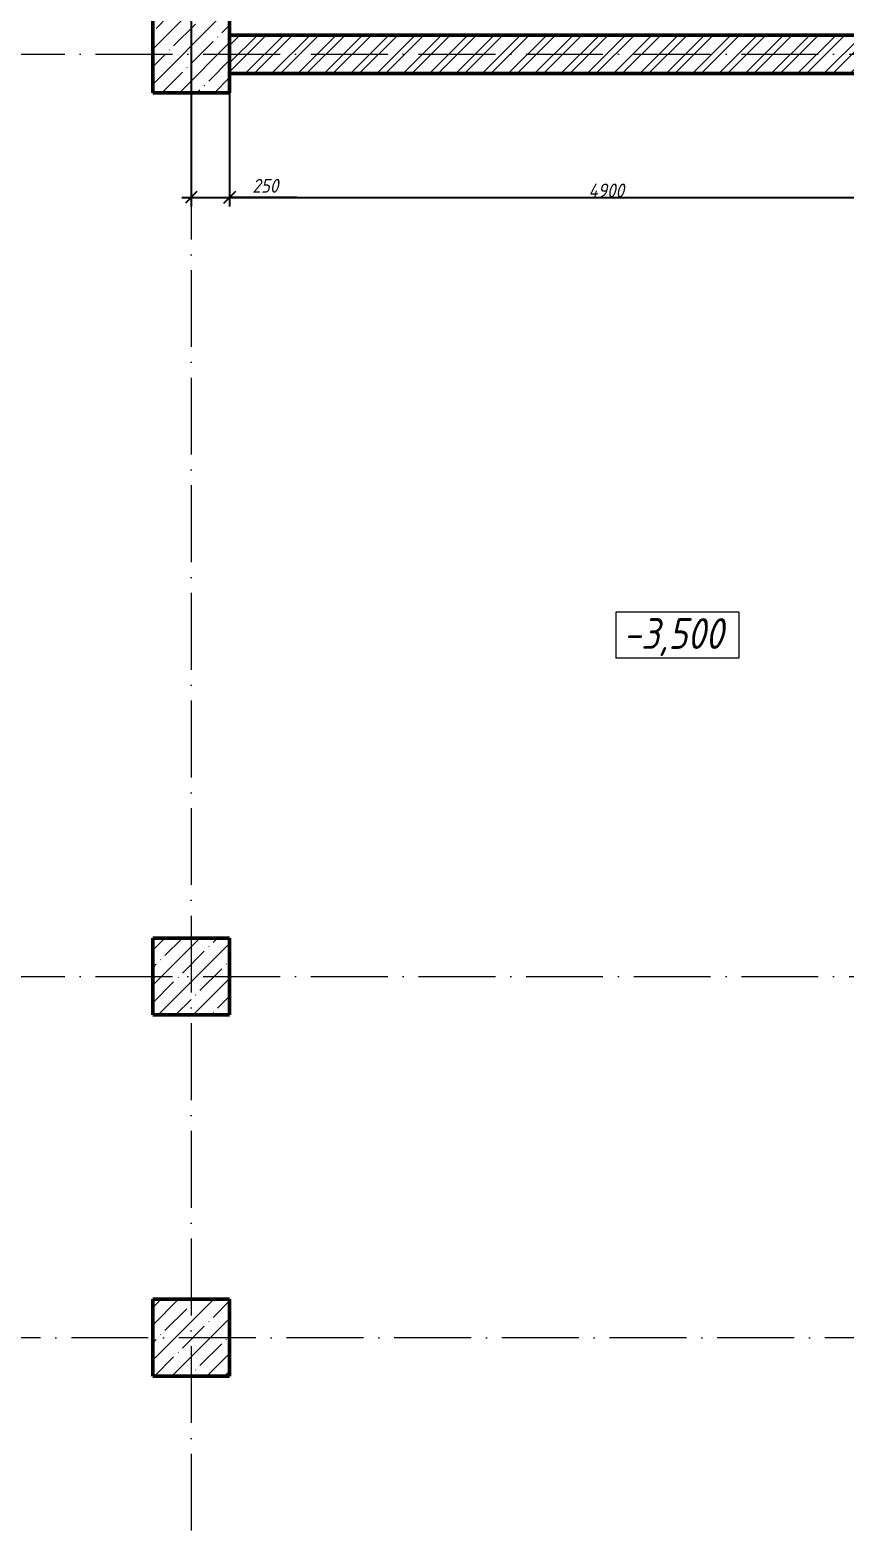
# Model space of a CAD drawing. Header units: millimetres. Extents: x -356862 to 418287, y 0 to 839748.
# Drawn here: x -274049 to -268750, y 474058 to 483854 of the extents above; entities that cross this region are included whole.
import ezdxf

# ---------------------------------------------------------------- set-up
doc = ezdxf.new("R2010")
doc.units = ezdxf.units.MM
doc.linetypes.add('50_200_ШТРИХ_1Т_ш5_п1_п1_', pattern=[700, 500, -100, 0, -100])
for name, color, linetype, lineweight in [('A-____-____-DIMS', 7, 'Continuous', 9), ('A-WALL-____-MCUT-2', 7, 'Continuous', 50), ('G-____-____-DIMS', 7, 'Continuous', 9), ('S-COLS-____-MCUT', 7, 'Continuous', 50), ('S-COLS-____-OTLN', 7, 'Continuous', 9), ('S-GRID-____-OTLN-1', 7, '50_200_ШТРИХ_1Т_ш5_п1_п1_', 9)]:
    doc.layers.add(name, color=color, linetype=linetype, lineweight=lineweight)
doc.layers.add('A-WALL-____-PATT-2', color=7, linetype='Continuous', lineweight=9, true_color=0x787878)
doc.styles.add('ISOCPEUR_I_2', font='isocpeui.ttf', dxfattribs={"width": 0.85, "height": 2.3})
doc.styles.add('ISOCPEUR_I_7', font='isocpeui.ttf', dxfattribs={"width": 0.9, "height": 90})
doc.dimstyles.new('ISO-1_8_0_9К_СРЕДНИЙ_Кладочные', dxfattribs={"dimscale": 304.8, "dimtxt": 89.638306, "dimasz": 0.246063, "dimexe": 0.19685, "dimexo": 0, "dimgap": 0, "dimtad": 1, "dimdec": 3, "dimrnd": 0.001, "dimdsep": 46, "dimtxsty": 'ISOCPEUR_I_7', "dimblk1": 'OBLIQUE', "dimblk2": 'OBLIQUE', "dimsah": 1, "dimcen": 0.09, "dimdle": 0.19685, "dimazin": 0, "dimtfac": 1, "dimtdec": 4, "dimtix": 1, "dimtmove": 2, "dimatfit": 3, "dimfxl": 1, "dimtvp": 1, "dimtolj": 1, "dimtzin": 0, "dimarcsym": 2})
doc.dimstyles.new('ISO-1_8_0_9К_СРЕДНИЙ_Кладочные_2', dxfattribs={"dimscale": 304.8, "dimtxt": 89.638306, "dimasz": 0.246063, "dimexe": 0.19685, "dimexo": 0, "dimgap": 0, "dimtad": 1, "dimdec": 3, "dimrnd": 0.001, "dimdsep": 46, "dimtxsty": 'ISOCPEUR_I_7', "dimblk1": 'OBLIQUE', "dimblk2": 'OBLIQUE', "dimsah": 1, "dimcen": 0.09, "dimdle": 0.19685, "dimazin": 0, "dimtfac": 1, "dimtdec": 4, "dimtix": 1, "dimtmove": 1, "dimatfit": 3, "dimfxl": 1, "dimtvp": 1, "dimtolj": 1, "dimtzin": 0, "dimarcsym": 2})

# ---------------------------------------------------------------- blocks, each defined once
blk = doc.blocks.new('BSC_Колонна _Прямоугольная - 500х500-V20-АР1_Кладочный план подвала в осях 1-64_А-ГГ')
at = {"layer": 'S-COLS-____-OTLN'}
h = blk.add_hatch(dxfattribs=at)
h.set_pattern_fill('FP_31', color=256, style=0, pattern_type=2)
h.set_pattern_definition([(45, (-77750, -24681.04), (-114.04925, 114.04925), []), (45, (-77635.95, -24681.04), (-114.04925, 114.04925), [201.613, -40.323, 3.353, -36.97])])
h.paths.add_polyline_path([(-250, -250), (250, -250), (250, 250), (-250, 250)], flags=0)
at = {"layer": 'S-COLS-____-MCUT'}
for p, q in [((250, 250), (-250, 250)), ((-250, 250), (-250, -250)), ((250, -250), (250, 250)), ((-250, -250), (250, -250))]:
    blk.add_line(p, q, dxfattribs=at)
blk = doc.blocks.new('BSC_Колонна _Прямоугольная - 500х500-V22-АР1_Кладочный план подвала в осях 1-64_А-ГГ')
at = {"layer": 'S-COLS-____-OTLN'}
h = blk.add_hatch(dxfattribs=at)
h.set_pattern_fill('FP_33', color=256, style=0, pattern_type=2)
h.set_pattern_definition([(45, (-77750, -18681.04), (-114.04925, 114.04925), []), (45, (-77635.95, -18681.04), (-114.04925, 114.04925), [201.613, -40.323, 3.353, -36.97])])
h.paths.add_polyline_path([(-250, -250), (250, -250), (250, 250), (-250, 250)], flags=0)
at = {"layer": 'S-COLS-____-MCUT'}
for p, q in [((250, 250), (-250, 250)), ((-250, 250), (-250, -250)), ((250, -250), (250, 250)), ((-250, -250), (250, -250))]:
    blk.add_line(p, q, dxfattribs=at)
blk = doc.blocks.new('BSC_Колонна _Прямоугольная - 500х500-V24-АР1_Кладочный план подвала в осях 1-64_А-ГГ')
at = {"layer": 'S-COLS-____-OTLN'}
h = blk.add_hatch(dxfattribs=at)
h.set_pattern_fill('FP_35', color=256, style=0, pattern_type=2)
h.set_pattern_definition([(45, (-77750, -16331.04), (-114.04925, 114.04925), []), (45, (-77635.95, -16331.04), (-114.04925, 114.04925), [201.613, -40.323, 3.353, -36.97])])
h.paths.add_polyline_path([(-250, -250), (250, -250), (250, 250), (-250, 250)], flags=0)
at = {"layer": 'S-COLS-____-MCUT'}
for p, q in [((250, 250), (-250, 250)), ((-250, 250), (-250, -250)), ((250, -250), (250, 250)), ((-250, -250), (250, -250))]:
    blk.add_line(p, q, dxfattribs=at)
blk = doc.blocks.new('Высотные отметки - 9_5х3_5_h_-17668430-АР1_Кладочный план подвала в осях 1-64_А-ГГ')
at = {"layer": 'G-____-____-DIMS'}
for p, q in [((-4, 3), (-4, 0)), ((4, 3), (-4, 3)), ((4, 3), (4, 0)), ((4, 0), (-4, 0))]:
    blk.add_line(p, q, dxfattribs=at)
blk = doc.blocks.new('_Oblique')
at = {"color": 0, "linetype": 'ByBlock', "lineweight": -2}
blk.add_line((-0.5, -0.5), (0.5, 0.5), dxfattribs=at)
blk = doc.blocks.new('*D8184')
at = {"layer": 'A-____-____-DIMS', "color": 0, "lineweight": -2, "transparency": 16777216}
for p, q in [((-273001.3, 483947), (-273001.3, 482706.4)), ((-272751.3, 483572), (-272751.3, 482706.4)), ((-273061.3, 482766.4), (-272691.3, 482766.4)), ((-272313.1, 482766.4), (-272751.3, 482766.4))]:
    blk.add_line(p, q, dxfattribs=at)
at = {"layer": 'Defpoints', "color": 0, "transparency": 16777216}
for p in [(-273001.3, 483947), (-272751.3, 483572), (-272751.3, 482766.4)]:
    blk.add_point(p, dxfattribs=at)
at = {"layer": 'A-____-____-DIMS', "color": 0, "lineweight": -2, "transparency": 16777216, "xscale": 75, "yscale": 75, "zscale": 75, "rotation": 180}
blk.add_blockref('_Oblique', (-273001.3, 482766.4), dxfattribs=at)
at = {"layer": 'A-____-____-DIMS', "color": 0, "lineweight": -2, "transparency": 16777216, "xscale": 75, "yscale": 75, "zscale": 75}
blk.add_blockref('_Oblique', (-272751.3, 482766.4), dxfattribs=at)
at = {"layer": 'A-____-____-DIMS', "color": 0, "transparency": 16777216, "insert": (-272603.9, 482886.4), "char_height": 90, "width": 409.578, "attachment_point": 1, "line_spacing_factor": 1.149209, "style": 'ISOCPEUR_I_7'}
blk.add_mtext('\\A1;250', dxfattribs=at)
blk = doc.blocks.new('*D8185')
at = {"layer": 'A-____-____-DIMS', "color": 0, "lineweight": -2, "transparency": 16777216}
for p, q in [((-272751.3, 483572), (-272751.3, 482706.4)), ((-267851.3, 483572), (-267851.3, 482706.4)), ((-272811.3, 482766.4), (-267791.3, 482766.4))]:
    blk.add_line(p, q, dxfattribs=at)
at = {"layer": 'Defpoints', "color": 0, "transparency": 16777216}
for p in [(-272751.3, 483572), (-267851.3, 483572), (-267851.3, 482766.4)]:
    blk.add_point(p, dxfattribs=at)
at = {"layer": 'A-____-____-DIMS', "color": 0, "lineweight": -2, "transparency": 16777216, "xscale": 75, "yscale": 75, "zscale": 75, "rotation": 180}
blk.add_blockref('_Oblique', (-272751.3, 482766.4), dxfattribs=at)
at = {"layer": 'A-____-____-DIMS', "color": 0, "lineweight": -2, "transparency": 16777216, "xscale": 75, "yscale": 75, "zscale": 75}
blk.add_blockref('_Oblique', (-267851.3, 482766.4), dxfattribs=at)
at = {"layer": 'A-____-____-DIMS', "color": 0, "transparency": 16777216, "insert": (-270301.3, 482811.4), "char_height": 90, "width": 562.653, "attachment_point": 5, "style": 'ISOCPEUR_I_7'}
blk.add_mtext('\\A1;4900', dxfattribs=at)

msp = doc.modelspace()

# ---------------------------------------------------------------- hatches: boundary and pattern name
at = {"layer": 'A-WALL-____-PATT-2'}
h = msp.add_hatch(dxfattribs=at)
h.set_pattern_fill('FP_5', color=256, style=0, pattern_type=2)
h.set_pattern_definition([(45, (-350751.34, 459015.94), (-85.53659, 85.53659), []), (45, (-350694.32, 459015.94), (-85.53659, 85.53659), [])])
h.paths.add_polyline_path([(-267851.3432, 483571.983), (-267851.3432, 483821.983), (-272751.3432, 483821.983), (-272751.3432, 483571.983)], flags=0)

# ---------------------------------------------------------------- linework, layer by layer
at = {"layer": 'A-WALL-____-MCUT-2'}
for p, q in [((-267851.3432, 483821.983), (-272751.3432, 483821.983)), ((-272751.3432, 483571.983), (-267851.3432, 483571.983))]:
    msp.add_line(p, q, dxfattribs=at)
at = {"layer": 'S-GRID-____-OTLN-1'}
for p, q in [((-273001.3432, 508896.9006), (-273001.3432, 467585.8406)), ((-283424.5728, 483696.983), (-260432.5559, 483696.983)), ((-283424.5728, 477696.983), (-260432.5559, 477696.983)), ((-246676.9366, 475346.983), (-283424.5728, 475346.983))]:
    msp.add_line(p, q, dxfattribs=at)

# ---------------------------------------------------------------- block references
at = {"layer": 'G-____-____-DIMS', "xscale": 99.99999999999993, "yscale": 99.99999999999993, "zscale": 99.99999999999993}
msp.add_blockref('Высотные отметки - 9_5х3_5_h_-17668430-АР1_Кладочный план подвала в осях 1-64_А-ГГ', (-269839.746, 479767.3346), dxfattribs=at)
at = {"layer": 'S-COLS-____-OTLN'}
for name, p in [('BSC_Колонна _Прямоугольная - 500х500-V20-АР1_Кладочный план подвала в осях 1-64_А-ГГ', (-273001.3432, 483696.983)), ('BSC_Колонна _Прямоугольная - 500х500-V22-АР1_Кладочный план подвала в осях 1-64_А-ГГ', (-273001.3432, 477696.983)), ('BSC_Колонна _Прямоугольная - 500х500-V24-АР1_Кладочный план подвала в осях 1-64_А-ГГ', (-273001.3432, 475346.983))]:
    msp.add_blockref(name, p, dxfattribs=at)

# ---------------------------------------------------------------- texts
at = {"layer": 'G-____-____-DIMS', "insert": (-270190.3198, 480028.6258), "char_height": 200, "width": 841.377075, "attachment_point": 1, "line_spacing_factor": 1.149209, "style": 'ISOCPEUR_I_2'}
msp.add_mtext('-3,500', dxfattribs=at)

# ---------------------------------------------------------------- dimensions: what is measured, and where the dimension line sits
at = {"layer": 'A-____-____-DIMS'}
dim = msp.add_linear_dim(base=(-272751.3432, 482766.4173), p1=(-273001.3432, 483946.983), p2=(-272751.3432, 483571.983), dimstyle='ISO-1_8_0_9К_СРЕДНИЙ_Кладочные_2', override={"dimtxt": 400, "dimpost": '<>', "dimfxl": 450.693909}, dxfattribs=at)
dim.commit()
dim.dimension.update_dxf_attribs({"geometry": '*D8184', "text_midpoint": (-272399.1084, 482881.5793), "dimtype": 160})
dim = msp.add_linear_dim(base=(-267851.3432, 482766.4173), p1=(-272751.3432, 483571.983), p2=(-267851.3432, 483571.983), dimstyle='ISO-1_8_0_9К_СРЕДНИЙ_Кладочные', override={"dimtxt": 400, "dimpost": '<>', "dimfxl": 4900}, dxfattribs=at)
dim.commit()
dim.dimension.update_dxf_attribs({"geometry": '*D8185', "text_midpoint": (-270301.3432, 482811.4173)})

doc.saveas('drawing.dxf')
